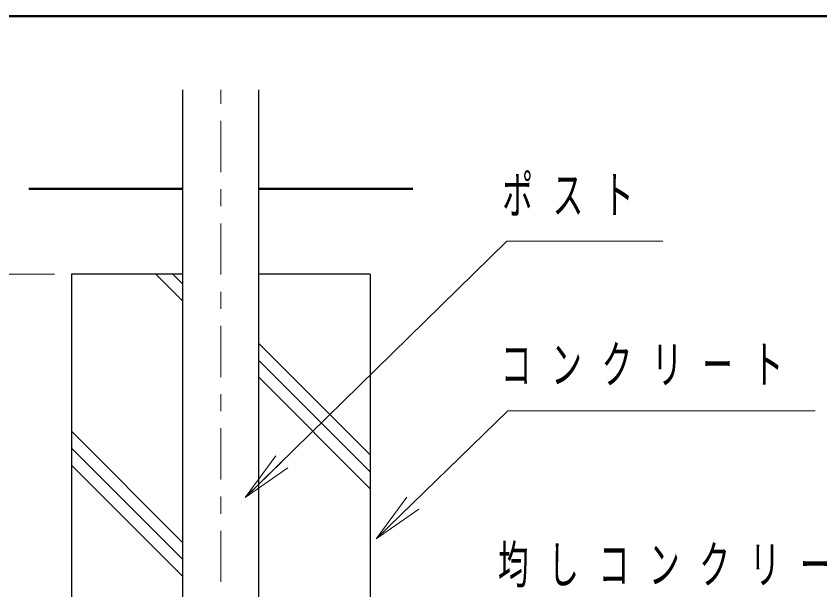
# Model space of a CAD drawing. Units: millimetres on the paper, scale 1:60. Extents: x -385 to 76, y -594 to 267.
# Drawn here: x -71.11 to -23.99, y -360.6 to -327 of the extents above; entities that cross this region are included whole.
import ezdxf

# ---------------------------------------------------------------- set-up
doc = ezdxf.new("R2010")
doc.units = ezdxf.units.MM
doc.linetypes.add('USER2', pattern=[6, 3, -1, 1, -1])
doc.layers.add('1_20', color=7, linetype='Continuous', lineweight=13)
doc.layers.add('NAKAMURA図枠', color=7, linetype='Continuous', lineweight=13)
doc.styles.add('ＭＳ ゴシック', font='')
doc.styles.get('ＭＳ ゴシック').set_extended_font_data('MS Gothic')

msp = doc.modelspace()

# ---------------------------------------------------------------- linework, layer by layer
at = {"layer": '1_20', "lineweight": 25}
for p, q in [((-61.334, -367.116), (-61.334, -331.309)), ((-56.879, -367.116), (-56.879, -331.309)), ((-67.857, -342.116), (-67.857, -367.116)), ((-61.334, -342.116), (-67.857, -342.116)), ((-50.357, -342.116), (-56.879, -342.116)), ((-50.357, -342.116), (-50.357, -367.116))]:
    msp.add_line(p, q, dxfattribs=at)
at = {"layer": '1_20', "linetype": 'USER2'}
msp.add_line((-59.107, -378.139), (-59.107, -331.309), dxfattribs=at)
at = {"layer": '1_20', "lineweight": 50}
for p, q in [((-61.334, -337.116), (-70.357, -337.116)), ((-47.857, -337.116), (-56.879, -337.116))]:
    msp.add_line(p, q, dxfattribs=at)
at = {"layer": '1_20'}
for p, q in [((-68.857, -342.116), (-81.357, -342.116)), ((-61.334, -343.697), (-62.915, -342.116)), ((-61.334, -342.707), (-61.925, -342.116)), ((-50.357, -352.694), (-56.879, -346.172)), ((-50.357, -353.684), (-56.879, -347.162)), ((-50.357, -354.674), (-56.879, -348.152)), ((-61.334, -357.839), (-67.857, -351.316)), ((-61.334, -358.829), (-67.857, -352.306)), ((-57.675, -355.199), (-55.883, -352.742)), ((-61.334, -359.819), (-67.857, -353.296)), ((-57.675, -355.199), (-55.533, -353.099)), ((-55.183, -353.456), (-57.675, -355.199)), ((-50, -357.61), (-48.196, -355.162)), ((-50, -357.61), (-47.847, -355.52)), ((-47.499, -355.879), (-50, -357.61))]:
    msp.add_line(p, q, dxfattribs=at)
for points in [[(-57.675, -355.199), (-42.344, -340.176), (-33.194, -340.176)], [(-50, -357.61), (-42.276, -350.113), (-24.276, -350.113)]]:
    msp.add_lwpolyline(points, dxfattribs=at)
at = {"layer": 'NAKAMURA図枠', "lineweight": 50}
msp.add_line((0, -327), (-385, -327), dxfattribs=at)

# ---------------------------------------------------------------- texts
at = {"layer": '1_20', "char_height": 2.199, "attachment_point": 4, "style": 'ＭＳ ゴシック'}
for s, insert in [('\\T1.64;\\W0.6;ポスト', (-42.611, -337.526)), ('\\T1.64;\\W0.6;コンクリート', (-42.692, -347.463)), ('\\T1.64;\\W0.6;均しコンクリート', (-42.864, -359.237))]:
    msp.add_mtext(s, dxfattribs=dict(at, insert=insert))

doc.saveas('drawing.dxf')
